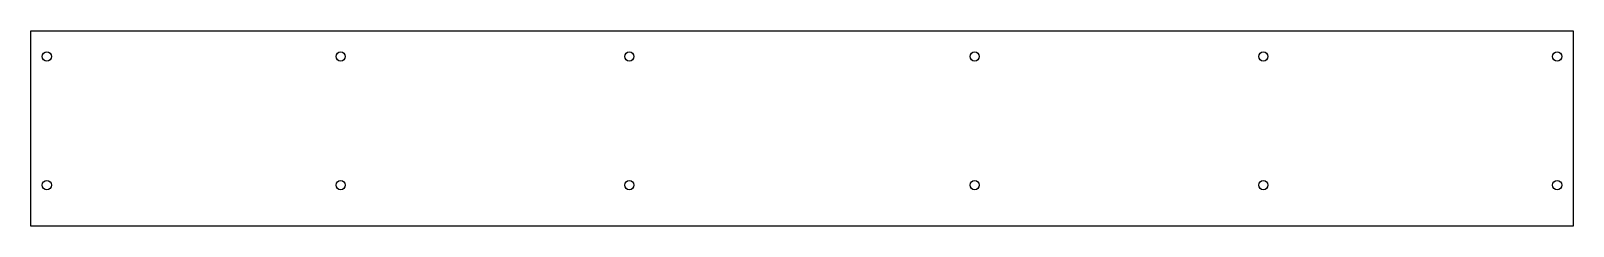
# Model space of a CAD drawing. Header units: millimetres. Extents: x -2996 to -4, y 0 to 380.
import ezdxf

# ---------------------------------------------------------------- set-up
doc = ezdxf.new("R2010")
doc.units = ezdxf.units.MM

msp = doc.modelspace()

# ---------------------------------------------------------------- linework, layer by layer
at = {"color": 7, "linetype": 'Continuous', "lineweight": 25}
for p, q in [((-2996, 0), (-2996, 380)), ((-2996, 380), (-4, 380)), ((-4, 380), (-4, 0)), ((-4, 0), (-2996, 0))]:
    msp.add_line(p, q, dxfattribs=at)
for centre in [(-2965, 330), (-2395, 330), (-1835, 330), (-1165, 330), (-605, 330), (-35, 330), (-2965, 80), (-2395, 80), (-1835, 80), (-1165, 80), (-605, 80), (-35, 80)]:
    msp.add_circle(centre, 9, dxfattribs=at)

doc.saveas('drawing.dxf')
